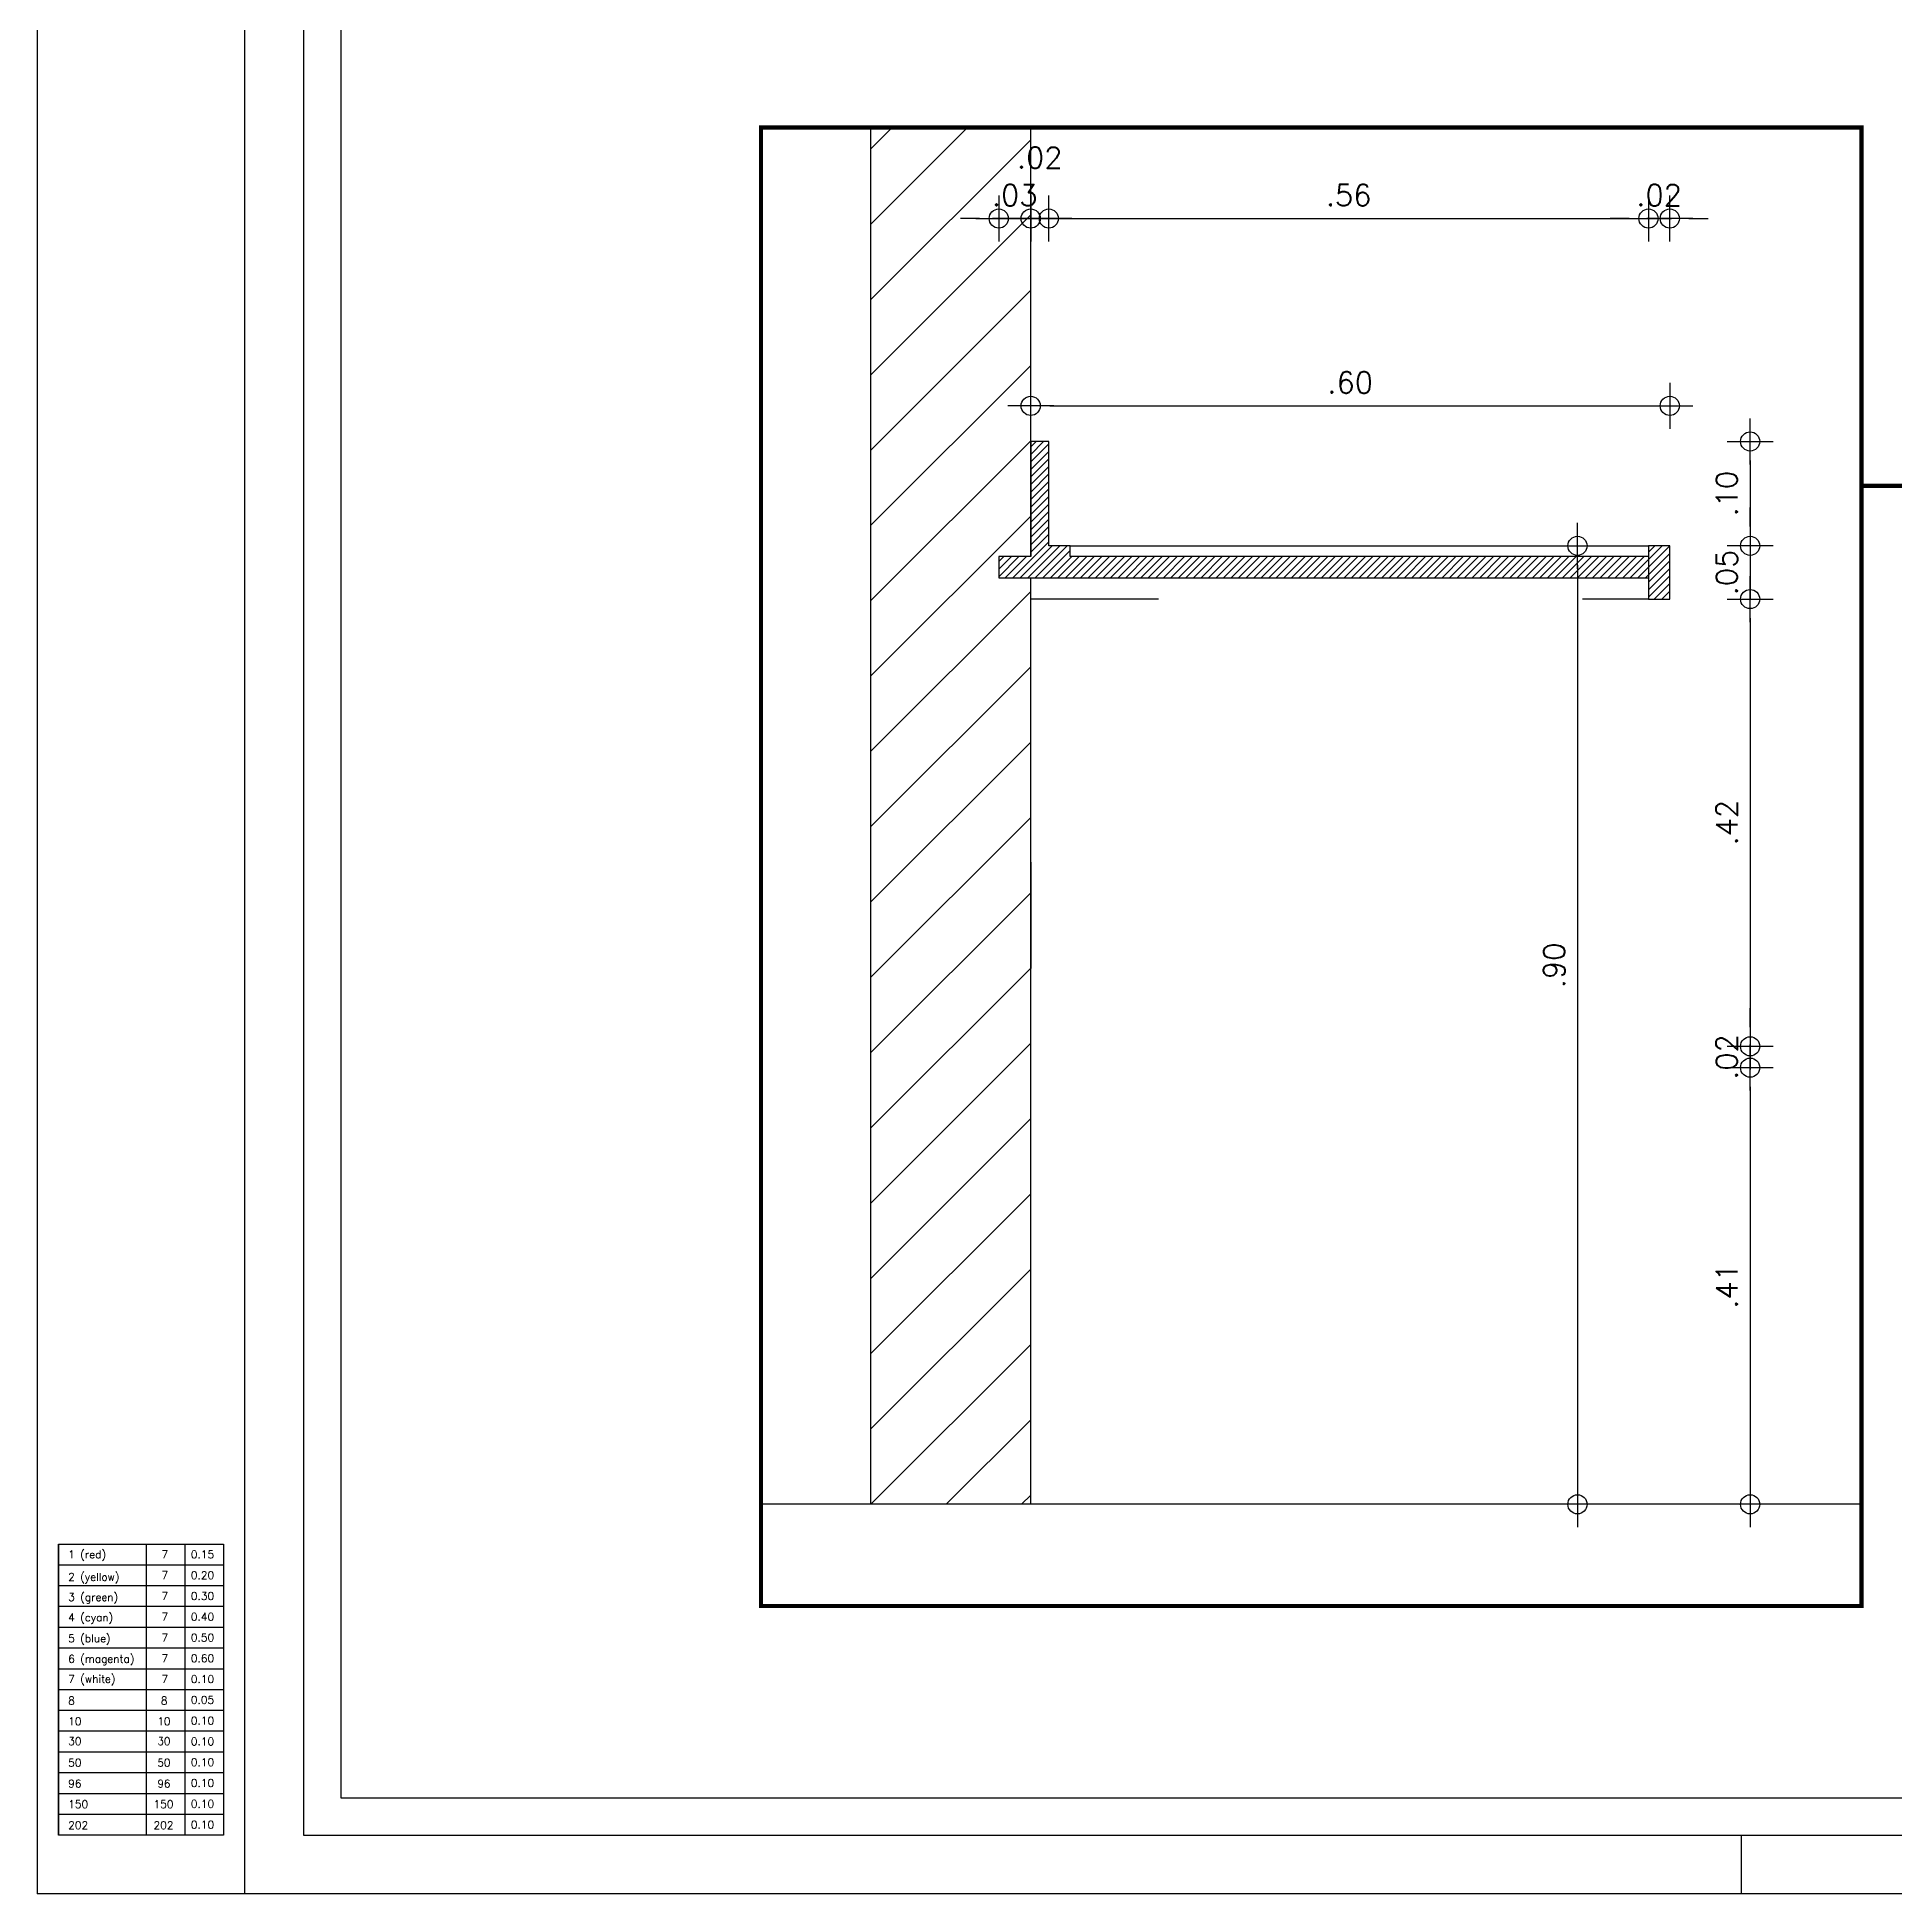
# Model space of a CAD drawing. Header units: millimetres. Extents: x 2182 to 2335, y 1488 to 1614.
# Drawn here: x 2290.491 to 2294.851, y 1488.229 to 1492.588 of the extents above; entities that cross this region are included whole.
import ezdxf

# ---------------------------------------------------------------- set-up
doc = ezdxf.new("R2010")
doc.units = ezdxf.units.MM
doc.linetypes.add('DIVIDE', pattern=[1.25, 0.5, -0.25, 0, -0.25, 0, -0.25])
for name, color, linetype in [('COTA', 250, 'Continuous'), ('Hachura', 8, 'Continuous'), ('LAYOUT', 7, 'Continuous'), ('PAREDE', 7, 'Continuous'), ('Prancha', 6, 'Continuous'), ('TEXTO', 7, 'Continuous')]:
    doc.layers.add(name, color=color, linetype=linetype)
doc.styles.add('NORMAL', font='romans.shx')
doc.styles.add('ROMANS', font='romans')
doc.dimstyles.new('D25', dxfattribs={"dimtxt": 0.05, "dimasz": 0.045, "dimexe": 0.18, "dimexo": 0.0625, "dimgap": 0.03, "dimtad": 1, "dimzin": 4, "dimdsep": 46, "dimtxsty": 'NORMAL', "dimblk1": 'DOT1', "dimblk2": 'DOT1', "dimsah": 1, "dimcen": 0.045, "dimse1": 1, "dimse2": 1, "dimclrd": 256, "dimclre": 256, "dimclrt": 7, "dimaunit": 1, "dimadec": 0, "dimazin": 0, "dimtfac": 1, "dimtix": 1, "dimtmove": 2, "dimatfit": 3, "dimldrblk": 'SMALL', "dimfxl": 1, "dimtvp": 1.75, "dimtolj": 1, "dimtzin": 0, "dimarcsym": 0})

# ---------------------------------------------------------------- blocks, each defined once
blk = doc.blocks.new('DOT1')
for p, q in [((0, 1.2), (0, -1.2)), ((-1.2, 0), (1.2, 0))]:
    blk.add_line(p, q)
blk.add_circle((0, 0), 0.5)
blk = doc.blocks.new('*D767')
at = {"layer": 'COTA', "lineweight": -2, "transparency": 16777216}
blk.add_line((2294.5112, 1491.5935), (2294.5112, 1491.4385), dxfattribs=at)
at = {"layer": 'Defpoints', "color": 0, "transparency": 16777216}
for p in [(2292.8651, 1491.6385), (2292.8651, 1491.3935), (2294.5112, 1491.3935)]:
    blk.add_point(p, dxfattribs=at)
at = {"layer": 'COTA', "lineweight": -2, "transparency": 16777216, "xscale": 0.045, "yscale": 0.045, "zscale": 0.045}
for p, rotation in [((2294.5112, 1491.6385), 90), ((2294.5112, 1491.3935), 270)]:
    blk.add_blockref('DOT1', p, dxfattribs=dict(at, rotation=rotation))
at = {"layer": 'COTA', "color": 7, "transparency": 16777216, "insert": (2294.4562, 1491.516), "char_height": 0.05, "attachment_point": 5, "rotation": 90, "style": 'NORMAL'}
blk.add_mtext('\\A1;.10', dxfattribs=at)
blk = doc.blocks.new('_Small')
at = {"color": 0, "linetype": 'ByBlock', "lineweight": -2}
blk.add_circle((0, 0), 0.25, dxfattribs=at)
blk = doc.blocks.new('*D768')
at = {"layer": 'COTA', "lineweight": -2, "transparency": 16777216}
for p, q in [((2294.5112, 1491.4385), (2294.5112, 1491.4835)), ((2294.5112, 1491.3935), (2294.5112, 1491.2685)), ((2294.5112, 1491.2235), (2294.5112, 1491.1785))]:
    blk.add_line(p, q, dxfattribs=at)
at = {"layer": 'Defpoints', "color": 0, "transparency": 16777216}
for p in [(2294.3226, 1491.3935), (2294.3226, 1491.2685), (2294.5112, 1491.2685)]:
    blk.add_point(p, dxfattribs=at)
at = {"layer": 'COTA', "lineweight": -2, "transparency": 16777216, "xscale": 0.045, "yscale": 0.045, "zscale": 0.045}
for p, rotation in [((2294.5112, 1491.3935), 270), ((2294.5112, 1491.2685), 90)]:
    blk.add_blockref('DOT1', p, dxfattribs=dict(at, rotation=rotation))
at = {"layer": 'COTA', "color": 7, "transparency": 16777216, "insert": (2294.4562, 1491.331), "char_height": 0.05, "attachment_point": 5, "rotation": 90, "style": 'NORMAL'}
blk.add_mtext('\\A1;.05', dxfattribs=at)
blk = doc.blocks.new('*D769')
at = {"layer": 'COTA', "lineweight": -2, "transparency": 16777216}
blk.add_line((2294.5112, 1491.2235), (2294.5112, 1490.2635), dxfattribs=at)
at = {"layer": 'Defpoints', "color": 0, "transparency": 16777216}
for p in [(2294.3226, 1491.2685), (2294.3226, 1490.2185), (2294.5112, 1490.2185)]:
    blk.add_point(p, dxfattribs=at)
at = {"layer": 'COTA', "lineweight": -2, "transparency": 16777216, "xscale": 0.045, "yscale": 0.045, "zscale": 0.045}
for p, rotation in [((2294.5112, 1491.2685), 90), ((2294.5112, 1490.2185), 270)]:
    blk.add_blockref('DOT1', p, dxfattribs=dict(at, rotation=rotation))
at = {"layer": 'COTA', "color": 7, "transparency": 16777216, "insert": (2294.4562, 1490.7435), "char_height": 0.05, "attachment_point": 5, "rotation": 90, "style": 'NORMAL'}
blk.add_mtext('\\A1;.42', dxfattribs=at)
blk = doc.blocks.new('*D770')
at = {"layer": 'COTA', "lineweight": -2, "transparency": 16777216}
for p, q in [((2294.5112, 1490.2635), (2294.5112, 1490.3085)), ((2294.5112, 1490.2185), (2294.5112, 1490.1685)), ((2294.5112, 1490.1235), (2294.5112, 1490.0785))]:
    blk.add_line(p, q, dxfattribs=at)
at = {"layer": 'Defpoints', "color": 0, "transparency": 16777216}
for p in [(2294.3226, 1490.2185), (2294.3226, 1490.1685), (2294.5112, 1490.1685)]:
    blk.add_point(p, dxfattribs=at)
at = {"layer": 'COTA', "lineweight": -2, "transparency": 16777216, "xscale": 0.045, "yscale": 0.045, "zscale": 0.045}
for p, rotation in [((2294.5112, 1490.2185), 270), ((2294.5112, 1490.1685), 90)]:
    blk.add_blockref('DOT1', p, dxfattribs=dict(at, rotation=rotation))
at = {"layer": 'COTA', "color": 7, "transparency": 16777216, "insert": (2294.4562, 1490.1935), "char_height": 0.05, "attachment_point": 5, "rotation": 90, "style": 'NORMAL'}
blk.add_mtext('\\A1;.02', dxfattribs=at)
blk = doc.blocks.new('*D771')
at = {"layer": 'COTA', "lineweight": -2, "transparency": 16777216}
blk.add_line((2294.5112, 1490.1235), (2294.5112, 1489.1885), dxfattribs=at)
at = {"layer": 'Defpoints', "color": 0, "transparency": 16777216}
for p in [(2294.3226, 1490.1685), (2294.3226, 1489.1435), (2294.5112, 1489.1435)]:
    blk.add_point(p, dxfattribs=at)
at = {"layer": 'COTA', "lineweight": -2, "transparency": 16777216, "xscale": 0.045, "yscale": 0.045, "zscale": 0.045}
for p, rotation in [((2294.5112, 1490.1685), 90), ((2294.5112, 1489.1435), 270)]:
    blk.add_blockref('DOT1', p, dxfattribs=dict(at, rotation=rotation))
at = {"layer": 'COTA', "color": 7, "transparency": 16777216, "insert": (2294.4562, 1489.656), "char_height": 0.05, "attachment_point": 5, "rotation": 90, "style": 'NORMAL'}
blk.add_mtext('\\A1;.41', dxfattribs=at)
blk = doc.blocks.new('*D783')
at = {"layer": 'COTA', "lineweight": -2, "transparency": 16777216}
for p, q in [((2292.7026, 1492.1618), (2292.6576, 1492.1618)), ((2292.7476, 1492.1618), (2292.8226, 1492.1618)), ((2292.8676, 1492.1618), (2292.9126, 1492.1618))]:
    blk.add_line(p, q, dxfattribs=at)
at = {"layer": 'Defpoints', "color": 0, "transparency": 16777216}
for p in [(2292.8226, 1492.1618), (2292.7476, 1491.3685), (2292.8226, 1491.3685)]:
    blk.add_point(p, dxfattribs=at)
at = {"layer": 'COTA', "lineweight": -2, "transparency": 16777216, "xscale": 0.045, "yscale": 0.045, "zscale": 0.045}
blk.add_blockref('DOT1', (2292.7476, 1492.1618), dxfattribs=at)
at = {"layer": 'COTA', "lineweight": -2, "transparency": 16777216, "xscale": 0.045, "yscale": 0.045, "zscale": 0.045, "rotation": 180}
blk.add_blockref('DOT1', (2292.8226, 1492.1618), dxfattribs=at)
at = {"layer": 'COTA', "color": 7, "transparency": 16777216, "insert": (2292.7851, 1492.2168), "char_height": 0.05, "attachment_point": 5, "style": 'NORMAL'}
blk.add_mtext('\\A1;.03', dxfattribs=at)
blk = doc.blocks.new('*D784')
at = {"layer": 'COTA', "lineweight": -2, "transparency": 16777216}
for p, q in [((2292.7776, 1492.1618), (2292.7326, 1492.1618)), ((2292.8226, 1492.1618), (2292.8651, 1492.1618)), ((2292.9101, 1492.1618), (2292.9551, 1492.1618))]:
    blk.add_line(p, q, dxfattribs=at)
at = {"layer": 'Defpoints', "color": 0, "transparency": 16777216}
for p in [(2292.8651, 1492.1618), (2292.8226, 1491.6385), (2292.8651, 1491.6385)]:
    blk.add_point(p, dxfattribs=at)
at = {"layer": 'COTA', "lineweight": -2, "transparency": 16777216, "xscale": 0.045, "yscale": 0.045, "zscale": 0.045}
blk.add_blockref('DOT1', (2292.8226, 1492.1618), dxfattribs=at)
at = {"layer": 'COTA', "lineweight": -2, "transparency": 16777216, "xscale": 0.045, "yscale": 0.045, "zscale": 0.045, "rotation": 180}
blk.add_blockref('DOT1', (2292.8651, 1492.1618), dxfattribs=at)
at = {"layer": 'COTA', "color": 7, "transparency": 16777216, "insert": (2292.8438, 1492.3047), "char_height": 0.05, "attachment_point": 5, "style": 'NORMAL'}
blk.add_mtext('\\A1;.02', dxfattribs=at)
blk = doc.blocks.new('*D772')
at = {"layer": 'COTA', "lineweight": -2, "transparency": 16777216}
blk.add_line((2292.9101, 1492.1618), (2294.2276, 1492.1618), dxfattribs=at)
at = {"layer": 'Defpoints', "color": 0, "transparency": 16777216}
for p in [(2294.2726, 1492.1618), (2292.8651, 1491.6385), (2294.2726, 1491.3935)]:
    blk.add_point(p, dxfattribs=at)
at = {"layer": 'COTA', "lineweight": -2, "transparency": 16777216, "xscale": 0.045, "yscale": 0.045, "zscale": 0.045, "rotation": 180}
blk.add_blockref('DOT1', (2292.8651, 1492.1618), dxfattribs=at)
at = {"layer": 'COTA', "lineweight": -2, "transparency": 16777216, "xscale": 0.045, "yscale": 0.045, "zscale": 0.045}
blk.add_blockref('DOT1', (2294.2726, 1492.1618), dxfattribs=at)
at = {"layer": 'COTA', "color": 7, "transparency": 16777216, "insert": (2293.5688, 1492.2168), "char_height": 0.05, "attachment_point": 5, "style": 'NORMAL'}
blk.add_mtext('\\A1;.56', dxfattribs=at)
blk = doc.blocks.new('*D773')
at = {"layer": 'COTA', "lineweight": -2, "transparency": 16777216}
for p, q in [((2294.2276, 1492.1618), (2294.1826, 1492.1618)), ((2294.2726, 1492.1618), (2294.3226, 1492.1618)), ((2294.3676, 1492.1618), (2294.4126, 1492.1618))]:
    blk.add_line(p, q, dxfattribs=at)
at = {"layer": 'Defpoints', "color": 0, "transparency": 16777216}
for p in [(2294.3226, 1492.1618), (2294.2726, 1491.381), (2294.3226, 1491.381)]:
    blk.add_point(p, dxfattribs=at)
at = {"layer": 'COTA', "lineweight": -2, "transparency": 16777216, "xscale": 0.045, "yscale": 0.045, "zscale": 0.045}
blk.add_blockref('DOT1', (2294.2726, 1492.1618), dxfattribs=at)
at = {"layer": 'COTA', "lineweight": -2, "transparency": 16777216, "xscale": 0.045, "yscale": 0.045, "zscale": 0.045, "rotation": 180}
blk.add_blockref('DOT1', (2294.3226, 1492.1618), dxfattribs=at)
at = {"layer": 'COTA', "color": 7, "transparency": 16777216, "insert": (2294.2976, 1492.2168), "char_height": 0.05, "attachment_point": 5, "style": 'NORMAL'}
blk.add_mtext('\\A1;.02', dxfattribs=at)
blk = doc.blocks.new('*D774')
at = {"layer": 'COTA', "lineweight": -2, "transparency": 16777216}
blk.add_line((2292.8676, 1491.7221), (2294.2776, 1491.7221), dxfattribs=at)
at = {"layer": 'Defpoints', "color": 0, "transparency": 16777216}
for p in [(2294.3226, 1491.7221), (2292.8226, 1491.6385), (2294.3226, 1491.381)]:
    blk.add_point(p, dxfattribs=at)
at = {"layer": 'COTA', "lineweight": -2, "transparency": 16777216, "xscale": 0.045, "yscale": 0.045, "zscale": 0.045, "rotation": 180}
blk.add_blockref('DOT1', (2292.8226, 1491.7221), dxfattribs=at)
at = {"layer": 'COTA', "lineweight": -2, "transparency": 16777216, "xscale": 0.045, "yscale": 0.045, "zscale": 0.045}
blk.add_blockref('DOT1', (2294.3226, 1491.7221), dxfattribs=at)
at = {"layer": 'COTA', "color": 7, "transparency": 16777216, "insert": (2293.5726, 1491.7771), "char_height": 0.05, "attachment_point": 5, "style": 'NORMAL'}
blk.add_mtext('\\A1;.60', dxfattribs=at)
blk = doc.blocks.new('*D775')
at = {"layer": 'COTA', "lineweight": -2, "transparency": 16777216}
blk.add_line((2294.106, 1491.3485), (2294.106, 1489.1885), dxfattribs=at)
at = {"layer": 'Defpoints', "color": 0, "transparency": 16777216}
for p in [(2294.2119, 1491.3935), (2294.106, 1489.1435), (2294.2119, 1489.1435)]:
    blk.add_point(p, dxfattribs=at)
at = {"layer": 'COTA', "lineweight": -2, "transparency": 16777216, "xscale": 0.045, "yscale": 0.045, "zscale": 0.045}
for p, rotation in [((2294.106, 1491.3935), 90), ((2294.106, 1489.1435), 270)]:
    blk.add_blockref('DOT1', p, dxfattribs=dict(at, rotation=rotation))
at = {"layer": 'COTA', "color": 7, "transparency": 16777216, "insert": (2294.051, 1490.4086), "char_height": 0.05, "attachment_point": 5, "rotation": 90, "style": 'NORMAL'}
blk.add_mtext('\\A1;.90', dxfattribs=at)

msp = doc.modelspace()

# ---------------------------------------------------------------- hatches: boundary and pattern name
at = {"layer": 'Hachura'}
h = msp.add_hatch(dxfattribs=at)
h.set_pattern_fill('ANSI31', color=256)
h.set_pattern_definition([(45, (2292.44758, 1489.14351), (-0.0883883, 0.0883883), [])])
h.paths.add_polyline_path([(2292.8226, 1492.3755), (2292.4476, 1492.3755), (2292.4476, 1489.1435), (2292.8226, 1489.1435), (2292.8226, 1491.3185), (2292.7476, 1491.3185), (2292.7476, 1491.3685), (2292.8226, 1491.3685)])
h.paths.add_polyline_path([(2292.7214, 1492.1793), (2292.8488, 1492.1793), (2292.8488, 1492.2543), (2292.7214, 1492.2543)], flags=9)
h.paths.add_polyline_path([(2292.7801, 1492.2672), (2292.9075, 1492.2672), (2292.9075, 1492.3422), (2292.7801, 1492.3422)], flags=9)
h = msp.add_hatch(dxfattribs=at)
h.set_pattern_fill('ANSI31', color=256, scale=0.1, style=0)
h.set_pattern_definition([(45, (3341.914224, 1599.222488), (-0.00883883476, 0.00883883476), [])])
h.paths.add_polyline_path([(2294.3226, 1491.3935), (2294.2726, 1491.3935), (2294.2726, 1491.3685), (2294.2726, 1491.3185), (2294.2726, 1491.2685), (2294.3226, 1491.2685)])
h.paths.add_polyline_path([(2294.2726, 1491.3685), (2292.9151, 1491.3685), (2292.9151, 1491.3935), (2292.8651, 1491.3935), (2292.8651, 1491.6385), (2292.8226, 1491.6385), (2292.8226, 1491.3685), (2292.7476, 1491.3685), (2292.7476, 1491.3185), (2294.2726, 1491.3185)])

# ---------------------------------------------------------------- linework, layer by layer
at = {"layer": 'LAYOUT', "color": 3}
msp.add_line((2294.2726, 1491.3685), (2294.2726, 1491.3185), dxfattribs=at)
at = {"layer": 'LAYOUT', "color": 1}
msp.add_line((2292.8226, 1490.651), (2292.8226, 1490.401), dxfattribs=at)
at = {"layer": 'LAYOUT', "color": 3}
msp.add_lwpolyline([(2292.8226, 1491.3685), (2292.7476, 1491.3685), (2292.7476, 1491.3185), (2294.2726, 1491.3185), (2294.2726, 1491.2685), (2294.3226, 1491.2685), (2294.3226, 1491.3935), (2294.2726, 1491.3935), (2294.2726, 1491.3685), (2292.9151, 1491.3685), (2292.9151, 1491.3935), (2292.8651, 1491.3935), (2292.8651, 1491.6385), (2292.8226, 1491.6385), (2292.8226, 1491.3685)], dxfattribs=at)
at = {"layer": 'LAYOUT'}
for points in [[(2292.9151, 1491.3935), (2294.2726, 1491.3935), (2294.2726, 1491.3935)], [(2293.1226, 1491.2685), (2292.8226, 1491.2685)], [(2294.2726, 1491.2685), (2294.2726, 1491.2685), (2294.1174, 1491.2685)]]:
    msp.add_lwpolyline(points, dxfattribs=at)
at = {"layer": 'PAREDE'}
for p, q in [((2292.4476, 1489.1435), (2292.4476, 1492.3755)), ((2292.8226, 1491.3685), (2292.8226, 1492.3755)), ((2292.8226, 1491.3935), (2292.8226, 1491.3685)), ((2292.8226, 1489.1435), (2292.8226, 1491.3185)), ((2294.7727, 1489.1435), (2292.1896, 1489.1435))]:
    msp.add_line(p, q, dxfattribs=at)
at = {"layer": 'Prancha', "color": 7}
for p, q in [((2290.9781, 1488.229), (2290.9781, 1502.329)), ((2294.4906, 1488.229), (2294.4906, 1488.3665)), ((2310.4906, 1488.229), (2290.9781, 1488.229))]:
    msp.add_line(p, q, dxfattribs=at)
at = {"layer": 'Prancha', "color": 1, "linetype": 'Continuous', "ltscale": 0.003}
for p in [(2290.4906, 1494.1125), (2290.4906, 1494.1125), (2290.9781, 1488.229)]:
    msp.add_line(p, (2290.4906, 1488.229), dxfattribs=at)
at = {"layer": 'Prancha', "color": 8}
for p, q in [((2290.5406, 1489.0496), (2290.9281, 1489.0496)), ((2290.5406, 1488.3665), (2290.5406, 1489.0496)), ((2290.5406, 1489.0496), (2290.5406, 1488.3665)), ((2290.7468, 1489.0496), (2290.7468, 1488.3665)), ((2290.8374, 1489.0496), (2290.8374, 1488.3665)), ((2290.9281, 1489.0496), (2290.9281, 1488.3665)), ((2290.9281, 1489.0008), (2290.5406, 1489.0008)), ((2290.9281, 1488.952), (2290.5406, 1488.952)), ((2290.9281, 1488.9032), (2290.5406, 1488.9032)), ((2290.9281, 1488.8544), (2290.5406, 1488.8544)), ((2290.9281, 1488.8056), (2290.5406, 1488.8056)), ((2290.9281, 1488.7568), (2290.5406, 1488.7568)), ((2290.9281, 1488.7081), (2290.5406, 1488.7081)), ((2290.9281, 1488.6593), (2290.5406, 1488.6593)), ((2290.9281, 1488.6105), (2290.5406, 1488.6105)), ((2290.9281, 1488.5617), (2290.5406, 1488.5617)), ((2290.9281, 1488.5129), (2290.5406, 1488.5129)), ((2290.9281, 1488.4641), (2290.5406, 1488.4641)), ((2290.9281, 1488.4153), (2290.5406, 1488.4153)), ((2290.9281, 1488.3665), (2290.5406, 1488.3665))]:
    msp.add_line(p, q, dxfattribs=at)
at = {"layer": 'Prancha'}
msp.add_lwpolyline([(2310.3531, 1502.1915), (2291.1156, 1502.1915), (2291.1156, 1488.3665), (2310.3531, 1488.3665)], close=True, dxfattribs=at)
at = {"layer": 'Prancha', "color": 2}
msp.add_lwpolyline([(2307.6789, 1502.104), (2291.2031, 1502.104), (2291.2031, 1488.454), (2307.6789, 1488.454)], close=True, dxfattribs=at)
at = {"layer": 'TEXTO', "color": 7, "linetype": 'DIVIDE', "const_width": 0.01}
msp.add_lwpolyline([(2294.7727, 1488.9048), (2292.1896, 1488.9048), (2292.1896, 1492.3755), (2294.7727, 1492.3755)], close=True, dxfattribs=at)
msp.add_lwpolyline([(2295.6994, 1491.5345), (2294.7727, 1491.5345)], dxfattribs=at)

# ---------------------------------------------------------------- texts
at = {"layer": 'Prancha', "color": 8, "style": 'ROMANS'}
for s, height, p in [('1 (red)', 0.01819, (2290.5633, 1489.0167)), ('7', 0.0182, (2290.7825, 1489.0167)), ('0.15', 0.01819, (2290.8516, 1489.0167)), ('2 (yellow)', 0.01819, (2290.5633, 1488.9639)), ('7', 0.0182, (2290.7825, 1488.9679)), ('0.20', 0.01819, (2290.8516, 1488.9679)), ('3 (green)', 0.01819, (2290.5633, 1488.9164)), ('7', 0.0182, (2290.7825, 1488.9191)), ('0.30', 0.01819, (2290.8516, 1488.9191)), ('4 (cyan)', 0.01819, (2290.5633, 1488.8688)), ('7', 0.0182, (2290.7825, 1488.8703)), ('0.40', 0.01819, (2290.8516, 1488.8703)), ('5 (blue)', 0.01819, (2290.5633, 1488.8195)), ('7', 0.0182, (2290.7825, 1488.8215)), ('0.50', 0.01819, (2290.8516, 1488.8215)), ('6 (magenta)', 0.018193, (2290.5633, 1488.7715)), ('7', 0.0182, (2290.7825, 1488.7728)), ('0.60', 0.01819, (2290.8516, 1488.7728)), ('7 (white)', 0.01819, (2290.5633, 1488.7245)), ('7', 0.0182, (2290.7825, 1488.724)), ('0.10', 0.01819, (2290.8516, 1488.724)), ('8', 0.0182, (2290.5633, 1488.6737)), ('8', 0.0182, (2290.7807, 1488.6737)), ('0.05', 0.01819, (2290.8516, 1488.6752)), ('10', 0.01819, (2290.5633, 1488.6248)), ('10', 0.01819, (2290.7727, 1488.6248)), ('0.10', 0.01819, (2290.8516, 1488.6264)), ('30', 0.01819, (2290.5633, 1488.5783)), ('30', 0.01819, (2290.7727, 1488.5783)), ('0.10', 0.01819, (2290.8516, 1488.5776)), ('50', 0.01819, (2290.5633, 1488.5279)), ('50', 0.01819, (2290.7727, 1488.5279)), ('0.10', 0.01819, (2290.8516, 1488.5288)), ('96', 0.01819, (2290.5633, 1488.4788)), ('96', 0.01819, (2290.7727, 1488.4788)), ('0.10', 0.01819, (2290.8516, 1488.48)), ('150', 0.01819, (2290.5633, 1488.4304)), ('150', 0.01819, (2290.7637, 1488.4304)), ('0.10', 0.01819, (2290.8516, 1488.4312)), ('202', 0.01819, (2290.5633, 1488.381)), ('202', 0.01819, (2290.7637, 1488.381)), ('0.10', 0.01819, (2290.8516, 1488.3824))]:
    msp.add_text(s, height=height, dxfattribs=at).set_placement(p)

# ---------------------------------------------------------------- dimensions: what is measured, and where the dimension line sits
at = {"layer": 'COTA'}
dim = msp.add_linear_dim(base=(2292.8651, 1492.1618), p1=(2292.8226, 1491.6385), p2=(2292.8651, 1491.6385), text='.02', dimstyle='D25', dxfattribs=at)
dim.commit()
dim.dimension.update_dxf_attribs({"geometry": '*D784', "text_midpoint": (2292.8438, 1492.3047), "dimtype": 160})
for base, p1, p2, text, picture, middle in [((2292.8226, 1492.1618), (2292.7476, 1491.3685), (2292.8226, 1491.3685), '.03', '*D783', (2292.7851, 1492.2168)), ((2294.2726, 1492.1618), (2292.8651, 1491.6385), (2294.2726, 1491.3935), '.56', '*D772', (2293.5688, 1492.2168)), ((2294.3226, 1492.1618), (2294.2726, 1491.381), (2294.3226, 1491.381), '.02', '*D773', (2294.2976, 1492.2168)), ((2294.3226, 1491.7221), (2292.8226, 1491.6385), (2294.3226, 1491.381), '.60', '*D774', (2293.5726, 1491.7771))]:
    dim = msp.add_linear_dim(base=base, p1=p1, p2=p2, text=text, dimstyle='D25', dxfattribs=at)
    dim.commit()
    dim.dimension.update_dxf_attribs({"geometry": picture, "text_midpoint": middle})
for base, p1, p2, text, picture, middle in [((2294.5112, 1491.3935), (2292.8651, 1491.6385), (2292.8651, 1491.3935), '.10', '*D767', (2294.4562, 1491.516)), ((2294.5112, 1491.2685), (2294.3226, 1491.3935), (2294.3226, 1491.2685), '.05', '*D768', (2294.4562, 1491.331)), ((2294.5112, 1490.2185), (2294.3226, 1491.2685), (2294.3226, 1490.2185), '.42', '*D769', (2294.4562, 1490.7435)), ((2294.5112, 1490.1685), (2294.3226, 1490.2185), (2294.3226, 1490.1685), '.02', '*D770', (2294.4562, 1490.1935)), ((2294.5112, 1489.1435), (2294.3226, 1490.1685), (2294.3226, 1489.1435), '.41', '*D771', (2294.4562, 1489.656))]:
    dim = msp.add_linear_dim(base=base, p1=p1, p2=p2, angle=90, text=text, dimstyle='D25', dxfattribs=at)
    dim.commit()
    dim.dimension.update_dxf_attribs({"geometry": picture, "text_midpoint": middle})
dim = msp.add_linear_dim(base=(2294.106, 1489.1435), p1=(2294.2119, 1491.3935), p2=(2294.2119, 1489.1435), angle=90, text='.90', dimstyle='D25', dxfattribs=at)
dim.commit()
dim.dimension.update_dxf_attribs({"geometry": '*D775', "text_midpoint": (2294.051, 1490.4086), "dimtype": 160})

doc.saveas('drawing.dxf')
